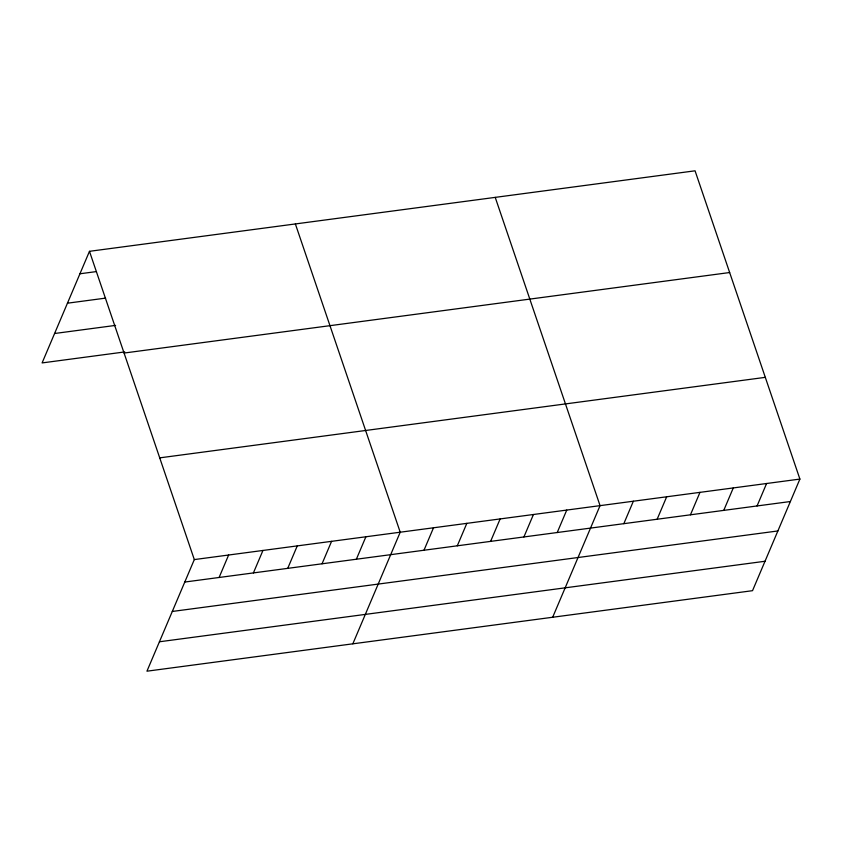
<?xml version="1.0" encoding="UTF-8"?>
<svg xmlns="http://www.w3.org/2000/svg" width="842" height="842" viewBox="0 0 842 842"><rect width="100%" height="100%" fill="white"/><g stroke="black" fill="none" stroke-linecap="round" stroke-linejoin="round"><path stroke-width="1.26" d="M89.473 251.316L194.313 559.583L146.94 671.19L752.527 590.684L799.9 479.077L695.06 170.81L89.473 251.316L42.1 362.923L124.711 351.935M219.099 577.475L228.624 555.025M253.41 572.918L262.946 550.457M287.732 568.35L297.258 545.9M322.044 563.793L331.58 541.332M356.366 559.225L365.891 536.775M352.84 643.814L400.213 532.218L295.374 223.951M423.989 550.236L433.514 527.787M457.29 545.816L466.826 523.356M490.602 541.385L500.137 518.925M523.913 536.954L533.439 514.504M557.215 532.523L566.75 510.073M552.678 617.249L600.051 505.642L495.222 197.375M623.827 523.671L633.363 501.222M657.139 519.24L666.675 496.791M690.451 514.82L699.976 492.36M723.752 510.389L733.287 487.928M757.063 505.958L766.588 483.508M79.937 273.776L96.462 271.577M67.455 303.194L105.587 298.121M54.583 333.506L115.596 325.391M124.069 353.051L729.656 272.534M159.717 457.859L765.304 377.353M194.313 559.583L799.9 479.077M184.777 582.043L790.364 501.527M172.294 611.46L777.882 530.955M159.422 641.772L765.01 561.267"/></g></svg>
